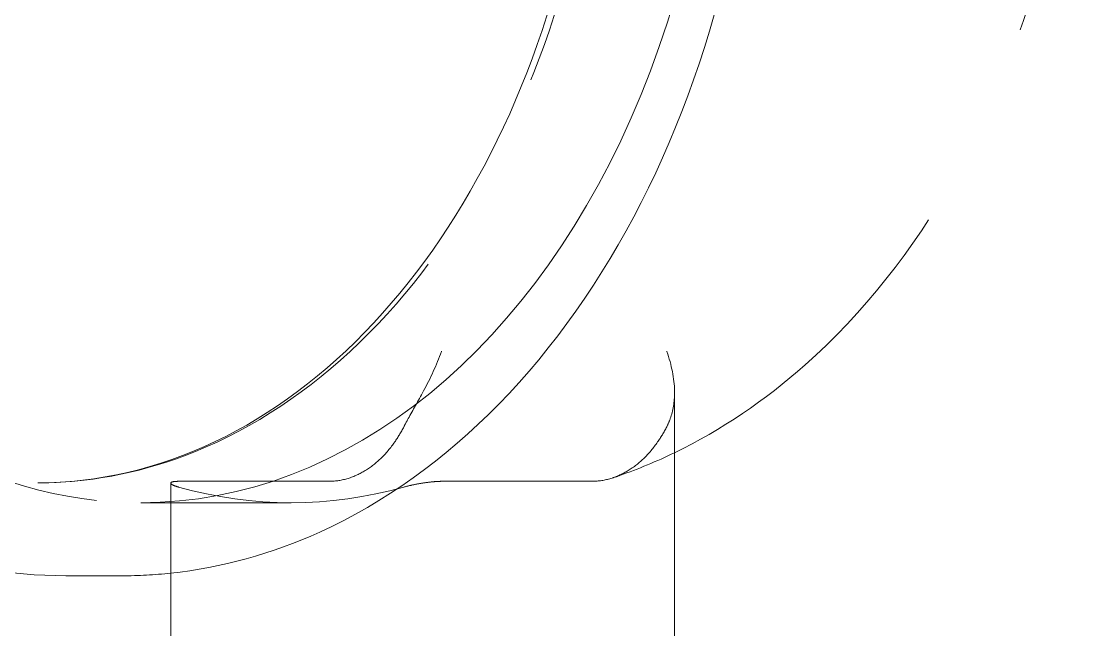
# Model space of a CAD drawing. Header units: millimetres. Extents: x -46397 to 283259, y -8690 to 23983.
# Drawn here: x 190810.6 to 190873, y 1687.8 to 1723.7 of the extents above; entities that cross this region are included whole.
import ezdxf

# ---------------------------------------------------------------- set-up
doc = ezdxf.new("R2010")
doc.units = ezdxf.units.MM
doc.linetypes.add('CENTER', pattern=[2, 1.25, -0.25, 0.25, -0.25])
doc.layers.add('mDƯỜNG TÂM', color=8, linetype='CENTER', lineweight=0)

# ---------------------------------------------------------------- blocks, each defined once
blk = doc.blocks.new('jh')
at = {"layer": 'mDƯỜNG TÂM', "color": 8, "ltscale": 50, "extrusion": (0, 1, 0)}
for p, q in [((698.265, 1628.82), (698.265, 1643.554)), ((668.518, 1638.214), (668.518, 1628.82)), ((677.847, 1638.319), (668.977, 1638.319)), ((684.5, 1638.319), (693.37, 1638.319)), ((675.63, 1637.053), (666.759, 1637.053)), ((662.324, 1632.741), (665.651, 1632.741))]:
    blk.add_line(p, q, dxfattribs=at)
at = {"layer": 'mDƯỜNG TÂM', "color": 8, "ltscale": 50}
for centre, start_param, end_param in [((666.759, 1685.271), 0, 3.141593), ((666.759, 1685.271), -1.570796, 0), ((675.63, 1685.271), -0.196382, 0.196382)]:
    blk.add_ellipse(centre, major_axis=(0, -48.218), ratio=0.707107, start_param=start_param, end_param=end_param, dxfattribs=at)
for points, knots in [([(662.324, 1737.802), (658.355, 1737.802), (654.39, 1736.941), (646.821, 1733.601), (643.228, 1731.086), (636.714, 1724.611), (633.819, 1720.601), (629.065, 1711.507), (627.222, 1706.408), (624.788, 1695.669), (624.199, 1690.03), (624.333, 1678.781), (625.054, 1673.172), (627.746, 1662.538), (629.716, 1657.513), (634.735, 1648.567), (637.782, 1644.642), (644.65, 1638.364), (648.459, 1635.986), (655.676, 1633.342), (658.999, 1632.741), (662.324, 1632.741)], [0.186074, 0.186074, 0.186074, 0.186074, 0.488584, 0.488584, 0.798681, 0.798681, 1.12025, 1.12025, 1.44663, 1.44663, 1.773653, 1.773653, 2.1006, 2.1006, 2.427625, 2.427625, 2.75378, 2.75378, 3.074253, 3.074253, 3.327667, 3.327667, 3.327667, 3.327667]), ([(668.518, 1632.893), (671.515, 1633.211), (674.48, 1634.032), (681.12, 1637.05), (684.698, 1639.616), (691.135, 1646.199), (693.982, 1650.242), (698.633, 1659.382), (700.428, 1664.486), (702.781, 1675.224), (703.336, 1680.857), (703.153, 1692.082), (702.415, 1697.673), (699.714, 1708.255), (697.751, 1713.245), (692.784, 1722.113), (689.781, 1725.992), (684.565, 1730.801), (682.624, 1732.268), (680.6, 1733.489)], [3.4027, 3.4027, 3.4027, 3.4027, 3.63853, 3.63853, 3.953712, 3.953712, 4.274776, 4.274776, 4.59801, 4.59801, 4.921481, 4.921481, 5.244907, 5.244907, 5.568383, 5.568383, 5.891483, 5.891483, 6.066053, 6.066053, 6.066053, 6.066053]), ([(685.609, 1733.489), (689.294, 1733.489), (692.971, 1732.749), (700.015, 1729.897), (703.357, 1727.732), (709.546, 1722.108), (712.327, 1718.551), (717, 1710.389), (718.839, 1705.736), (721.337, 1695.892), (721.983, 1690.695), (722.018, 1680.292), (721.408, 1675.087), (718.964, 1665.158), (717.131, 1660.435), (712.348, 1651.98), (709.408, 1648.236), (703.619, 1643.104), (701.032, 1641.348), (698.265, 1640.009)], [6.097111, 6.097111, 6.097111, 6.097111, 6.375971, 6.375971, 6.668224, 6.668224, 6.98729, 6.98729, 7.323267, 7.323267, 7.663053, 7.663053, 8.00291, 8.00291, 8.342715, 8.342715, 8.678845, 8.678845, 8.909089, 8.909089, 8.909089, 8.909089]), ([(660.661, 1638.229), (664.21, 1638.229), (667.759, 1639.051), (674.484, 1642.261), (677.661, 1644.635), (683.31, 1650.682), (685.787, 1654.341), (689.803, 1662.579), (691.345, 1667.155), (693.34, 1676.768), (693.793, 1681.804), (693.562, 1691.823), (692.878, 1696.806), (690.445, 1706.21), (688.696, 1710.63), (684.319, 1718.462), (681.691, 1721.871), (675.823, 1727.352), (672.583, 1729.417), (666.42, 1731.773), (663.54, 1732.313), (660.661, 1732.313)], [3.327667, 3.327667, 3.327667, 3.327667, 3.653136, 3.653136, 3.975651, 3.975651, 4.294825, 4.294825, 4.612995, 4.612995, 4.931093, 4.931093, 5.249222, 5.249222, 5.567312, 5.567312, 5.885567, 5.885567, 6.205195, 6.205195, 6.469259, 6.469259, 6.469259, 6.469259]), ([(660.661, 1732.313), (664.21, 1732.313), (667.757, 1731.516), (674.504, 1728.408), (677.701, 1726.089), (683.434, 1720.15), (685.964, 1716.519), (690.086, 1708.317), (691.676, 1703.744), (693.75, 1694.129), (694.235, 1689.087), (694.052, 1679.044), (693.385, 1674.044), (690.962, 1664.588), (689.206, 1660.134), (684.779, 1652.223), (682.107, 1648.768), (676.116, 1643.223), (672.799, 1641.129), (666.504, 1638.768), (663.583, 1638.229), (660.661, 1638.229)], [6.097111, 6.097111, 6.097111, 6.097111, 6.411909, 6.411909, 6.729261, 6.729261, 7.049923, 7.049923, 7.371737, 7.371737, 7.693665, 7.693665, 8.015566, 8.015566, 8.337498, 8.337498, 8.659233, 8.659233, 8.979501, 8.979501, 9.238704, 9.238704, 9.238704, 9.238704]), ([(684.5, 1646.005), (684.498, 1646), (684.497, 1645.995), (684.216, 1645.179), (683.841, 1644.397), (683.125, 1643.055), (682.809, 1642.513), (682.446, 1641.855), (682.36, 1641.696), (682.283, 1641.546)], [1.1423712, 1.1423712, 1.1423712, 1.1423712, 1.1436049, 1.1436049, 1.3513443, 1.3513443, 1.5195255, 1.5195255, 1.5771224, 1.5771224, 1.5771224, 1.5771224]), ([(697.806, 1646.005), (697.807, 1646), (697.809, 1645.995), (698.088, 1645.179), (698.25, 1644.397), (698.265, 1643.622), (698.265, 1643.588), (698.265, 1643.554)], [-0.0010241, -0.0010241, -0.0010241, -0.0010241, 0, 0, 0.1724436, 0.1724436, 0.1803076, 0.1803076, 0.1803076, 0.1803076]), ([(698.265, 1643.554), (698.265, 1642.994), (698.178, 1642.486), (697.953, 1641.855), (697.883, 1641.696), (697.806, 1641.546)], [0.1803076, 0.1803076, 0.1803076, 0.1803076, 0.3120501, 0.3120501, 0.359861, 0.359861, 0.359861, 0.359861]), ([(682.283, 1641.546), (682.113, 1641.217), (681.929, 1640.912), (681.502, 1640.298), (681.215, 1639.953), (680.596, 1639.358), (680.263, 1639.107), (679.634, 1638.733), (679.28, 1638.574), (678.556, 1638.367), (678.186, 1638.319), (677.847, 1638.319)], [0, 0, 0, 0, 0.0716764, 0.0716764, 0.1646143, 0.1646143, 0.2575522, 0.2575522, 0.3492283, 0.3492283, 0.4409044, 0.4409044, 0.4409044, 0.4409044]), ([(697.806, 1641.546), (697.636, 1641.217), (697.452, 1640.912), (697.025, 1640.298), (696.738, 1639.953), (696.119, 1639.358), (695.787, 1639.107), (695.158, 1638.733), (694.803, 1638.574), (694.079, 1638.367), (693.709, 1638.319), (693.37, 1638.319)], [2.581263, 2.581263, 2.581263, 2.581263, 2.6529395, 2.6529395, 2.7458773, 2.7458773, 2.8388152, 2.8388152, 2.9304913, 2.9304913, 3.0221674, 3.0221674, 3.0221674, 3.0221674]), ([(698.265, 1640.009), (697.209, 1639.498), (696.127, 1639.048), (694.885, 1638.615), (694.746, 1638.568), (694.606, 1638.521)], [8.90908902, 8.90908902, 8.90908902, 8.90908902, 8.99698677, 8.99698677, 9.00808841, 9.00808841, 9.00808841, 9.00808841]), ([(668.518, 1638.214), (668.518, 1638.214), (668.518, 1638.215), (668.519, 1638.245), (668.558, 1638.273), (668.718, 1638.31), (668.838, 1638.319), (668.977, 1638.319)], [0.30433727, 0.30433727, 0.30433727, 0.30433727, 0.30478857, 0.30478857, 0.34243304, 0.34243304, 0.38007752, 0.38007752, 0.38007752, 0.38007752]), ([(668.977, 1637.98), (668.837, 1638.019), (668.716, 1638.062), (668.557, 1638.144), (668.518, 1638.183), (668.518, 1638.214)], [0.38007752, 0.38007752, 0.38007752, 0.38007752, 0.41862642, 0.41862642, 0.45672403, 0.45672403, 0.45672403, 0.45672403]), ([(684.5, 1638.319), (684.361, 1638.319), (684.185, 1638.31), (683.801, 1638.273), (683.593, 1638.245), (683.199, 1638.184), (682.988, 1638.145), (682.599, 1638.062), (682.422, 1638.019), (682.283, 1637.98)], [0.1519505, 0.1519505, 0.1519505, 0.1519505, 0.189595, 0.189595, 0.2272395, 0.2272395, 0.2657884, 0.2657884, 0.3043373, 0.3043373, 0.3043373, 0.3043373])]:
    blk.add_open_spline(points, degree=3, knots=knots, dxfattribs=at)
blk.add_open_spline([(665.651, 1632.741), (666.607, 1632.741), (667.564, 1632.791), (668.518, 1632.893)], degree=3, dxfattribs=at)

msp = doc.modelspace()

# ---------------------------------------------------------------- block references
msp.add_blockref('jh', (190150.934, 58.23, -1.499))

doc.saveas('drawing.dxf')
